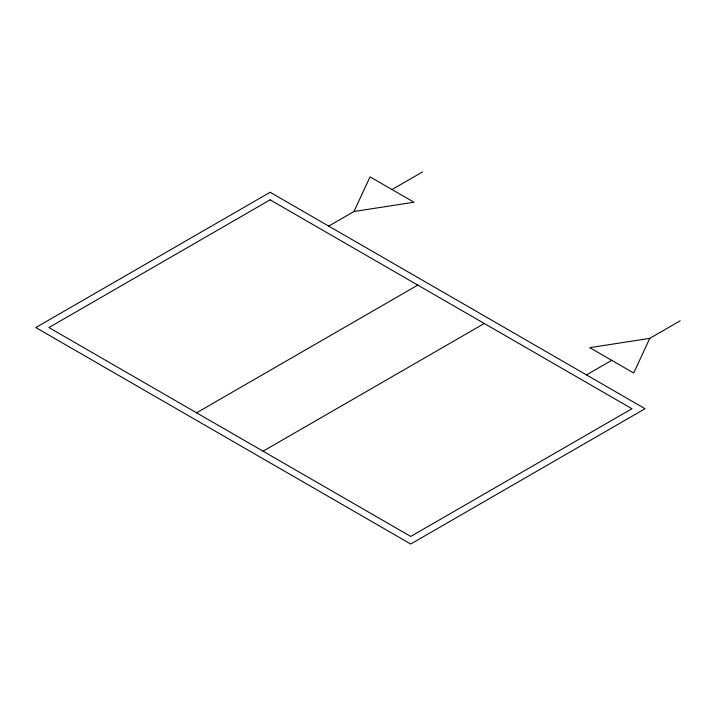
<?xml version="1.0" encoding="UTF-8"?>
<svg xmlns="http://www.w3.org/2000/svg" width="716" height="716" viewBox="0 0 716 716"><rect width="100%" height="100%" fill="white"/><g stroke="black" fill="none" stroke-linecap="round" stroke-linejoin="round"><path stroke-width="1.07" d="M353.964 211.515L370.047 176.861L413.982 202.225L353.964 211.515L328.707 226.095M649.77 338.364L633.696 373.018L589.751 347.645L649.77 338.364L680.2 320.795M392.01 189.543L422.44 171.983M196.578 412.81L417.786 285.093M263.067 451.196L484.276 323.489M586.467 374.907L611.724 360.327M270.129 192.273L35.8 327.561L410.724 544.017L645.053 408.729L270.129 192.273M270.129 199.845L48.921 327.561L410.724 536.445L631.933 408.729L270.129 199.845"/></g></svg>
